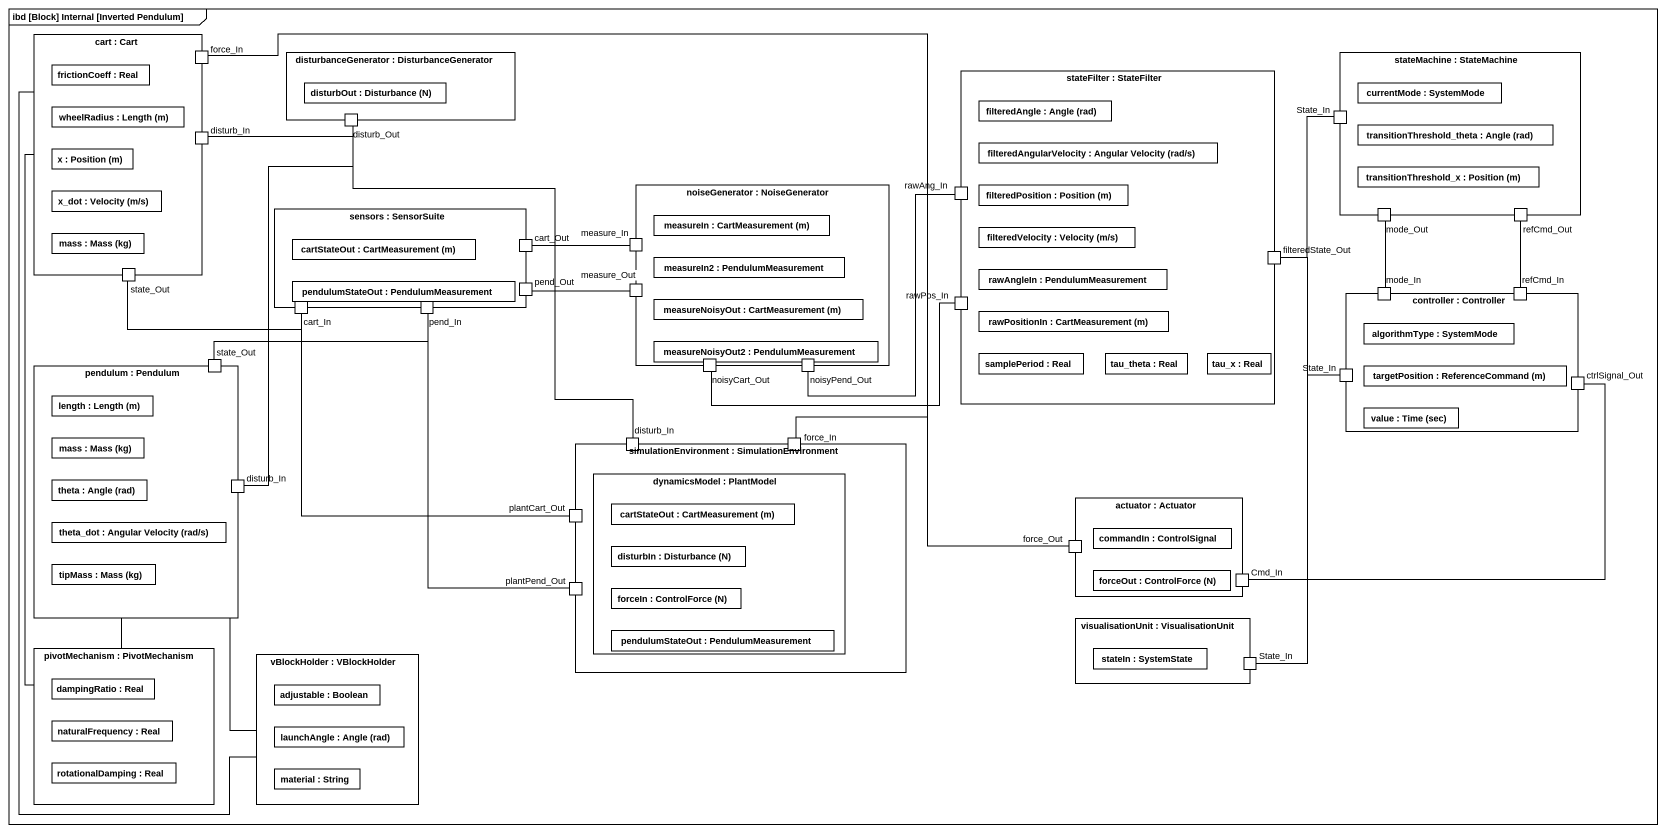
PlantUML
@startuml
mainframe ibd [Block] Internal [Inverted Pendulum]
rectangle "cart : Cart" as cart {
  rectangle "frictionCoeff : Real" as frictionCoeff
  port force_In
  rectangle "wheelRadius : Length (m)" as wheelRadius
  rectangle "x : Position (m)" as x_
  port disturb_In
  rectangle "x_dot : Velocity (m/s)" as x_dot
  rectangle "mass : Mass (kg)" as mass
  port state_Out
}
rectangle "disturbanceGenerator : DisturbanceGenerator" as disturbanceGenerator {
  rectangle "disturbOut : Disturbance (N)" as disturbOut
  port disturb_Out
}
rectangle "stateFilter : StateFilter" as stateFilter {
  rectangle "filteredAngle : Angle (rad)" as filteredAngle
  rectangle "filteredAngularVelocity : Angular Velocity (rad/s)" as filteredAngularVelocity
  port rawAng_In
  rectangle "filteredPosition : Position (m)" as filteredPosition
  rectangle "filteredVelocity : Velocity (m/s)" as filteredVelocity
  rectangle "rawAngleIn : PendulumMeasurement" as rawAngleIn
  port filteredState_Out
  port rawPos_In
  rectangle "rawPositionIn : CartMeasurement (m)" as rawPositionIn
  rectangle "samplePeriod : Real" as samplePeriod
  rectangle "tau_theta : Real" as tau_theta
  rectangle "tau_x : Real" as tau_x
}
rectangle "stateMachine : StateMachine" as stateMachine {
  rectangle "currentMode : SystemMode" as currentMode
  port State_In
  rectangle "transitionThreshold_theta : Angle (rad)" as transitionThreshold_theta
  rectangle "transitionThreshold_x : Position (m)" as transitionThreshold_x
  port mode_Out
  port refCmd_Out
}
rectangle "noiseGenerator : NoiseGenerator" as noiseGenerator {
  rectangle "measureIn : CartMeasurement (m)" as measureIn
  port measure_In
  rectangle "measureIn2 : PendulumMeasurement" as measureIn2
  port measure_Out
  rectangle "measureNoisyOut : CartMeasurement (m)" as measureNoisyOut
  rectangle "measureNoisyOut2 : PendulumMeasurement" as measureNoisyOut2
  port noisyCart_Out
  port noisyPend_Out
}
rectangle "sensors : SensorSuite" as sensors {
  rectangle "cartStateOut : CartMeasurement (m)" as cartStateOut
  port cart_Out
  rectangle "pendulumStateOut : PendulumMeasurement" as pendulumStateOut
  port cart_In
  port pend_In
  port pend_Out
}
rectangle "controller : Controller" as controller {
  port mode_In
  port refCmd_In
  rectangle "algorithmType : SystemMode" as algorithmType
  port "State_In" as State_In_2
  rectangle "targetPosition : ReferenceCommand (m)" as targetPosition
  port ctrlSignal_Out
  rectangle "value : Time (sec)" as value
}
rectangle "pendulum : Pendulum" as pendulum {
  port "state_Out" as state_Out_2
  rectangle "length : Length (m)" as length
  rectangle "mass : Mass (kg)" as mass_2
  rectangle "theta : Angle (rad)" as theta
  port "disturb_In" as disturb_In_3
  rectangle "theta_dot : Angular Velocity (rad/s)" as theta_dot
  rectangle "tipMass : Mass (kg)" as tipMass
}
rectangle "simulationEnvironment : SimulationEnvironment" as simulationEnvironment {
  port "disturb_In" as disturb_In_2
  port "force_In" as force_In_2
  rectangle "dynamicsModel : PlantModel" as dynamicsModel {
    rectangle "cartStateOut : CartMeasurement (m)" as cartStateOut_2
    rectangle "disturbIn : Disturbance (N)" as disturbIn
    rectangle "forceIn : ControlForce (N)" as forceIn
    rectangle "pendulumStateOut : PendulumMeasurement" as pendulumStateOut_2
  }
  port plantCart_Out
  port plantPend_Out
}
rectangle "actuator : Actuator" as actuator {
  port force_Out
  rectangle "commandIn : ControlSignal" as commandIn
  rectangle "forceOut : ControlForce (N)" as forceOut
  port Cmd_In
}
rectangle "visualisationUnit : VisualisationUnit" as visualisationUnit {
  rectangle "stateIn : SystemState" as stateIn
  port "State_In" as State_In_3
}
rectangle "pivotMechanism : PivotMechanism" as pivotMechanism {
  rectangle "dampingRatio : Real" as dampingRatio
  rectangle "naturalFrequency : Real" as naturalFrequency
  rectangle "rotationalDamping : Real" as rotationalDamping
}
rectangle "vBlockHolder : VBlockHolder" as vBlockHolder {
  rectangle "adjustable : Boolean" as adjustable
  rectangle "launchAngle : Angle (rad)" as launchAngle
  rectangle "material : String" as material
}
cart -- pivotMechanism
cart -- vBlockHolder
disturb_Out -left- disturb_In
disturb_Out -- disturb_In_2
disturb_Out -- disturb_In_3
mode_Out -- mode_In
refCmd_Out -- refCmd_In
state_Out -right- cart_In
cart_Out -right- measure_In
filteredState_Out -up- State_In
filteredState_Out -- State_In_2
filteredState_Out -- State_In_3
pend_Out -right- measure_Out
pendulum -- pivotMechanism
pendulum -- vBlockHolder
state_Out_2 -right- pend_In
noisyCart_Out -right- rawPos_In
noisyPend_Out -up- rawAng_In
ctrlSignal_Out -left- Cmd_In
plantCart_Out -up- cart_In
force_Out -left- force_In
force_Out -left- force_In_2
plantPend_Out -up- pend_In
@enduml
